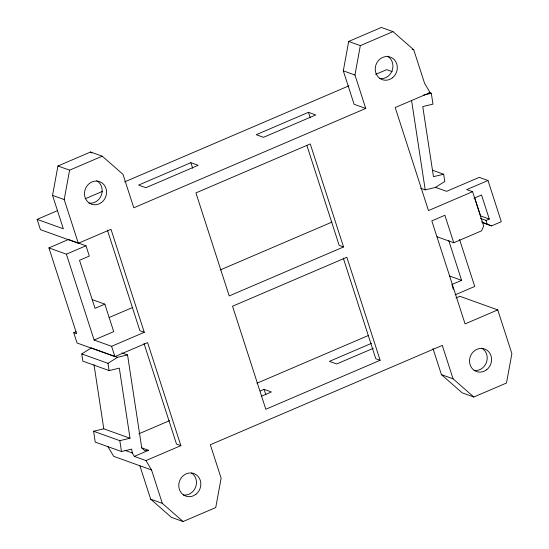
<?xml version="1.0" encoding="UTF-8"?>
<svg xmlns="http://www.w3.org/2000/svg" width="549" height="549" viewBox="0 0 549 549"><rect width="100%" height="100%" fill="white"/><g stroke="black" fill="none" stroke-linecap="round" stroke-linejoin="round"><path stroke-width="0.82" d="M141.416 447.73L148.566 450.297L144.607 450.64L141.745 447.888L127.546 354.935L117.493 357.324L91.271 347.908L81.774 353.92L82.878 361.16L109.1 370.575L119.318 368.146L130.024 438.239L103.802 428.824L93.584 431.253L95.245 442.11L121.466 451.532L131.685 449.096L132.275 452.966L134.32 456.397L145.972 460.584L180.875 445.637L147.599 342.617L114.926 356.603L77.052 343.001L73.724 332.701L76.64 333.744L48.909 247.894L66.388 254.173L94.119 340.023L111.598 346.302L144.27 332.31L110.994 229.29L78.322 243.282L40.448 229.674L37.119 219.374L63.341 228.789L52.546 195.369L57.933 165.983L90.599 151.991L102.251 156.177L123.003 174.369L133.798 207.79L365.751 108.441L354.956 75.021L360.336 45.629L393.009 31.636L413.761 49.829L424.555 83.249L430.107 92.603L395.205 107.549L428.481 210.569L472.586 191.683L483.683 226.023L481.521 230.855L453.755 242.754L437.066 236.756M78.322 243.282L64.206 199.555L69.586 170.169L102.251 156.177M365.751 108.441L354.091 104.255L343.297 70.835L348.684 41.443L381.349 27.45L393.009 31.636M81.774 353.92L107.995 363.342L117.493 357.324M37.119 219.374L57.59 210.603M85.143 198.8L102.464 191.381M124.513 181.939L348.889 85.836M375.653 74.369L386.674 69.648L392.24 71.645M190.887 162.689L138.616 185.075L145.897 187.696L198.168 165.304L190.887 162.689L192.678 168.234M308.49 112.312L256.218 134.704L263.506 137.319L315.778 114.933L308.49 112.312L310.281 117.863M48.909 247.894L68.508 239.494L85.994 245.774L89.315 256.081L79.516 260.274L95.046 308.353L104.845 304.153L113.718 331.63L94.119 340.023M66.388 254.173L85.994 245.774M73.724 332.701L76.085 331.685M109.155 317.521L132.769 307.406M220.156 269.978L331.953 222.091M482.763 222.764L491.506 225.9L501.306 221.707L487.992 180.497L466.76 189.59L472.586 191.683M343.544 246.954L229.208 295.925L195.931 192.905L310.267 143.934L343.544 246.954L339.172 245.382L306.946 145.609M473.897 198.258L481.521 194.998L489.289 219.03L486.023 220.43L480.457 218.433M451.8 284.547L461.599 280.354L448.705 240.421M455.128 294.854L474.727 286.454L459.54 239.426M138.87 433.799L169.552 420.658M256.891 383.25L368.612 335.391M455.945 297.983L459.884 296.302L497.758 309.904L511.881 353.631L506.494 383.017L473.828 397.009L462.176 392.823L441.423 374.631L432.996 348.546M260.185 391.012L264.09 389.344L271.371 391.959L261.228 396.303M371.556 343.31L329.427 361.359L336.709 363.973L373.375 348.265M134.32 456.397L148.566 450.297M380.148 360.281L265.812 409.252L232.536 306.232L346.872 257.261L380.148 360.281L375.777 358.71L343.29 258.119M497.758 309.904L465.085 323.896L431.809 220.876L444.882 215.277L453.755 242.754M139.878 465.751L150.673 499.171L171.425 517.364L183.078 521.55L215.743 507.557L221.13 478.165L210.336 444.745L442.281 345.396L453.076 378.817L473.828 397.009M423.444 95.155L431.308 93.282L432.962 104.138L422.751 106.575L433.456 176.668L443.674 174.239L444.779 181.472L435.275 187.49L425.221 189.879L420.459 188.17M93.584 431.253L119.812 440.675L130.024 438.239M412.203 49.273L413.761 49.829M348.684 41.443L360.336 45.629M428.92 92.424L431.308 93.282M343.297 70.835L354.956 75.021M487.992 180.497L479.256 177.354L446.584 191.347L435.336 187.305M432.55 170.238L443.674 174.239M489.289 219.03L480.547 215.894L474.59 197.462M481.569 221.871L491.506 225.9M449.679 276.072L461.599 280.354M57.933 165.983L69.586 170.169M52.546 195.369L64.206 199.555M441.423 374.631L453.076 378.817M92.136 299.589L104.845 304.153M144.27 332.31L139.899 330.738L107.412 230.148M121.988 352.932L127.546 354.935M180.875 445.637L176.504 444.066L144.016 343.475M125.124 450.4L132.275 452.966M183.078 521.55L162.326 503.358L151.531 469.937L113.65 456.329L107.741 446.385M150.673 499.171L162.326 503.358M90.599 151.991L91.855 153.089M145.972 460.584L151.531 469.937M486.023 220.43L487.128 223.868M452.053 285.343L453.337 289.302M264.09 389.344L265.881 394.889M111.598 346.302L114.926 356.603M411.544 100.309L425.221 189.879M107.995 363.342L109.1 370.575M119.812 440.675L121.466 451.532M93.996 364.639L103.802 428.824M481.699 348.093A11.982 10.911 -70.2 0 1 486.517 362.216A11.982 10.911 -70.2 0 1 474.034 370.458M191.567 472.998A11.982 10.911 -70.2 0 1 195.636 487.121A11.982 10.911 -70.2 0 1 183.284 494.999M96.672 180.731A11.982 10.911 -70.2 0 1 101.49 194.847A11.982 10.911 -70.2 0 1 89 203.096M387.422 56.19A11.982 10.911 -70.2 0 1 392.24 70.313A11.982 10.911 -70.2 0 1 379.75 78.562M486.689 369.731A11.982 10.911 -70.2 0 0 485.44 349.336A11.982 10.911 -70.2 0 0 469.539 361.757A11.982 10.911 -70.2 0 0 486.689 369.731M195.938 494.272A11.982 10.911 -70.2 0 0 194.689 473.876A11.982 10.911 -70.2 0 0 178.789 486.297A11.982 10.911 -70.2 0 0 195.938 494.272M392.411 77.828A11.982 10.911 -70.2 0 0 391.163 57.439A11.982 10.911 -70.2 0 0 375.262 69.853A11.982 10.911 -70.2 0 0 392.411 77.828M101.661 202.368A11.982 10.911 -70.2 0 0 100.405 181.973A11.982 10.911 -70.2 0 0 84.512 194.394A11.982 10.911 -70.2 0 0 101.661 202.368"/></g></svg>
